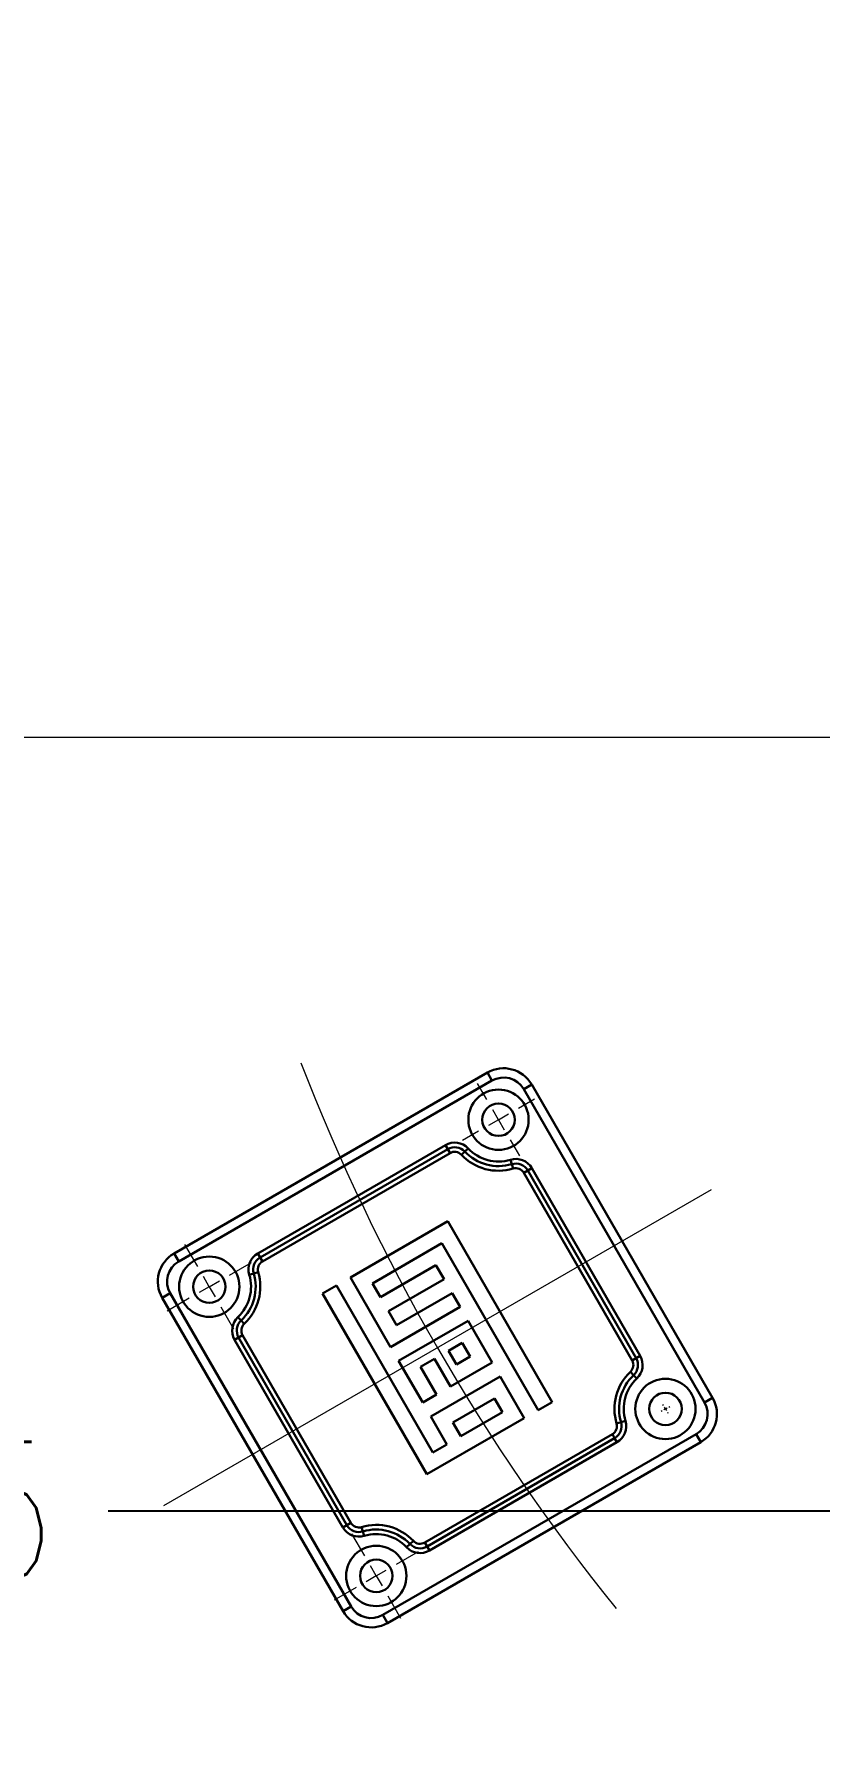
# Model space of a CAD drawing. Extents: x -25778 to -31, y 280 to 17100.
# Drawn here: x -11494 to -11069, y 12059 to 12986 of the extents above; entities that cross this region are included whole.
import ezdxf
from ezdxf.lldxf.tags import DXFTag

# ---------------------------------------------------------------- set-up
doc = ezdxf.new("R2010")
doc.units = 0
doc.header["$LTSCALE"] = 20
doc.header["$MEASUREMENT"] = 0
doc.header["$PDSIZE"] = -5
for name, color, linetype, lineweight in [('CENTRO', 7, 'CENTRO10', 13), ('CENTRO5', 7, 'CENTRO5', 13), ('CONTORNO', 3, 'Continuous', 30), ('COTA', 2, 'Continuous', 15)]:
    doc.layers.add(name, color=color, linetype=linetype, lineweight=lineweight)
doc.layers.add('L01', color=1, linetype='Continuous')
doc.styles.add('ROMANS', font='romans.shx', dxfattribs={"width": 0.8, "height": 75})
tags = doc.linetypes.add('CENTRO10', pattern=[16.8, 10, -3, 0.8, -3]).pattern_tags.tags
tags[10:11] = [DXFTag(74, 4), DXFTag(75, 0), DXFTag(340, '0'), DXFTag(46, 1.0), DXFTag(50, 0.0), DXFTag(44, 0.0), DXFTag(45, 0.0)]
tags[8:9] = [DXFTag(74, 4), DXFTag(75, 0), DXFTag(340, '0'), DXFTag(46, 1.0), DXFTag(50, 0.0), DXFTag(44, 0.0), DXFTag(45, 0.0)]
tags[6:7] = [DXFTag(74, 4), DXFTag(75, 0), DXFTag(340, '0'), DXFTag(46, 1.0), DXFTag(50, 0.0), DXFTag(44, 0.0), DXFTag(45, 0.0)]
tags[4:5] = [DXFTag(74, 4), DXFTag(75, 0), DXFTag(340, '0'), DXFTag(46, 1.0), DXFTag(50, 0.0), DXFTag(44, 0.0), DXFTag(45, 0.0)]
tags = doc.linetypes.add('CENTRO5', pattern=[9.5, 5, -2, 0.5, -2]).pattern_tags.tags
tags[10:11] = [DXFTag(74, 4), DXFTag(75, 0), DXFTag(340, '0'), DXFTag(46, 1.0), DXFTag(50, 0.0), DXFTag(44, 0.0), DXFTag(45, 0.0)]
tags[8:9] = [DXFTag(74, 4), DXFTag(75, 0), DXFTag(340, '0'), DXFTag(46, 1.0), DXFTag(50, 0.0), DXFTag(44, 0.0), DXFTag(45, 0.0)]
tags[6:7] = [DXFTag(74, 4), DXFTag(75, 0), DXFTag(340, '0'), DXFTag(46, 1.0), DXFTag(50, 0.0), DXFTag(44, 0.0), DXFTag(45, 0.0)]
tags[4:5] = [DXFTag(74, 4), DXFTag(75, 0), DXFTag(340, '0'), DXFTag(46, 1.0), DXFTag(50, 0.0), DXFTag(44, 0.0), DXFTag(45, 0.0)]
doc.dimstyles.get("Standard").update_dxf_attribs({"dimscale": 30, "dimtxt": 75, "dimasz": 2.5, "dimexe": 1, "dimexo": 1, "dimgap": 1, "dimtad": 0, "dimrnd": 0.1, "dimdsep": 46, "dimtxsty": 'ROMANS', "dimcen": 0, "dimclrd": 256, "dimclre": 256, "dimclrt": 256, "dimadec": 0, "dimazin": 0, "dimtp": 0.1, "dimtm": 0.1, "dimtfac": 0.5, "dimtdec": 3, "dimtofl": 0, "dimtmove": 0, "dimatfit": 0, "dimfxl": 0, "dimtolj": 1, "dimarcsym": 0})

# ---------------------------------------------------------------- blocks, each defined once
blk = doc.blocks.new('SW_CENTERMARKSYMBOL_2')
at = {"layer": 'CENTRO', "color": 0}
for p, q in [((0, 5), (0, 10.5)), ((-5, 0), (-10.5, 0)), ((0, 0), (-2.5, 0)), ((0, 0), (0, 2.5)), ((0, 0), (0, -2.5)), ((0, 0), (2.5, 0)), ((5, 0), (10.5, 0)), ((0, -5), (0, -10.5))]:
    blk.add_line(p, q, dxfattribs=at)
blk = doc.blocks.new('SW_CENTERMARKSYMBOL_1')
at = {"layer": 'CENTRO', "color": 0}
for p, q in [((0, 5), (0, 10.5)), ((-5, 0), (-10.5, 0)), ((0, 0), (-2.5, 0)), ((0, 0), (0, 2.5)), ((0, 0), (0, -2.5)), ((0, 0), (2.5, 0)), ((5, 0), (10.5, 0)), ((0, -5), (0, -10.5))]:
    blk.add_line(p, q, dxfattribs=at)
blk = doc.blocks.new('SW_CENTERMARKSYMBOL_3')
at = {"layer": 'CENTRO'}
for p, q in [((-0.83, 0), (-1.08, 0)), ((0, 0), (-0.42, 0)), ((0, 0.83), (0, 1.08)), ((0, 0), (0, 0.42)), ((0, 0), (0, -0.42)), ((0, 0), (0.42, 0)), ((0.83, 0), (1.08, 0)), ((0, -0.83), (0, -1.08))]:
    blk.add_line(p, q, dxfattribs=at)
blk = doc.blocks.new('SW_CENTERMARKSYMBOL_0')
at = {"layer": 'CENTRO'}
for p, q in [((0, 5), (0, 9)), ((-5, 0), (-9, 0)), ((0, 0), (-2.5, 0)), ((0, 0), (0, 2.5)), ((0, 0), (0, -2.5)), ((0, 0), (2.5, 0)), ((5, 0), (9, 0)), ((0, -5), (0, -9))]:
    blk.add_line(p, q, dxfattribs=at)
blk = doc.blocks.new('A$C64500EBD')
at = {"layer": 'CONTORNO'}
for p, q in [((7, 92), (85, 92)), ((7, 92), (7, 90)), ((85, 90), (7, 90)), ((85, 92), (85, 90)), ((0, 7), (0, 85)), ((0, 85), (2, 85)), ((2, 85), (2, 7)), ((22.65, 83), (69.35, 83)), ((22.65, 82), (22.65, 83)), ((69.35, 82), (22.65, 82)), ((22.65, 81), (22.65, 82)), ((69.35, 82), (69.35, 83)), ((69.35, 81), (69.35, 82)), ((90, 7), (90, 85)), ((90, 85), (92, 85)), ((92, 85), (92, 7)), ((19.73, 79.69), (18.76, 79.92)), ((20.7, 79.46), (19.73, 79.69)), ((69.35, 81), (22.65, 81)), ((71.3, 79.46), (72.27, 79.69)), ((72.27, 79.69), (73.24, 79.92)), ((12.31, 72.27), (12.08, 73.24)), ((12.54, 71.3), (12.31, 72.27)), ((79.46, 71.3), (79.69, 72.27)), ((79.69, 72.27), (79.92, 73.24)), ((9, 22.65), (9, 69.35)), ((9, 69.35), (10, 69.35)), ((10, 69.35), (10, 22.65)), ((10, 69.35), (11, 69.35)), ((11, 69.35), (11, 22.65)), ((81, 22.65), (81, 69.35)), ((81, 69.35), (82, 69.35)), ((82, 22.65), (82, 69.35)), ((82, 69.35), (83, 69.35)), ((83, 69.35), (83, 22.65)), ((23.5, 37.35), (23.5, 61.58)), ((23.5, 61.58), (68.5, 61.58)), ((68.5, 61.58), (68.5, 58.12)), ((26.96, 58.12), (26.96, 40.81)), ((68.5, 58.12), (26.96, 58.12)), ((30.42, 40.81), (30.42, 54.65)), ((30.42, 54.65), (33.88, 54.65)), ((33.88, 54.65), (33.88, 40.81)), ((37.35, 40.81), (37.35, 54.65)), ((37.35, 54.65), (40.81, 54.65)), ((40.81, 54.65), (40.81, 37.35)), ((44.27, 37.35), (44.27, 54.65)), ((44.27, 54.65), (54.65, 54.65)), ((54.65, 54.65), (54.65, 44.27)), ((58.12, 37.35), (58.12, 54.65)), ((58.12, 54.65), (68.5, 54.65)), ((68.5, 54.65), (68.5, 30.42)), ((47.73, 51.19), (51.19, 51.19)), ((47.73, 47.73), (47.73, 51.19)), ((51.19, 51.19), (51.19, 47.73)), ((61.58, 40.81), (61.58, 51.19)), ((61.58, 51.19), (65.04, 51.19)), ((65.04, 51.19), (65.04, 40.81)), ((51.19, 47.73), (47.73, 47.73)), ((26.96, 40.81), (30.42, 40.81)), ((33.88, 40.81), (37.35, 40.81)), ((54.65, 44.27), (47.73, 44.27)), ((47.73, 44.27), (47.73, 40.81)), ((47.73, 40.81), (54.65, 40.81)), ((54.65, 40.81), (54.65, 37.35)), ((65.04, 40.81), (61.58, 40.81)), ((40.81, 37.35), (23.5, 37.35)), ((54.65, 37.35), (44.27, 37.35)), ((65.04, 37.35), (58.12, 37.35)), ((65.04, 33.88), (65.04, 37.35)), ((23.5, 33.88), (65.04, 33.88)), ((23.5, 30.42), (23.5, 33.88)), ((68.5, 30.42), (23.5, 30.42)), ((9, 22.65), (10, 22.65)), ((10, 22.65), (11, 22.65)), ((81, 22.65), (82, 22.65)), ((82, 22.65), (83, 22.65)), ((12.08, 18.76), (12.31, 19.73)), ((12.31, 19.73), (12.54, 20.7)), ((79.69, 19.73), (79.46, 20.7)), ((79.92, 18.76), (79.69, 19.73)), ((18.76, 12.08), (19.73, 12.31)), ((19.73, 12.31), (20.7, 12.54)), ((72.27, 12.31), (71.3, 12.54)), ((73.24, 12.08), (72.27, 12.31)), ((22.65, 11), (69.35, 11)), ((22.65, 10), (22.65, 11)), ((22.65, 10), (69.35, 10)), ((22.65, 9), (22.65, 10)), ((69.35, 9), (22.65, 9)), ((69.35, 10), (69.35, 11)), ((69.35, 9), (69.35, 10)), ((0, 7), (2, 7)), ((90, 7), (92, 7)), ((7, 2), (85, 2)), ((7, 2), (7, 0)), ((85, 0), (7, 0)), ((85, 2), (85, 0))]:
    blk.add_line(p, q, dxfattribs=at)
for centre, radius in [((10, 82), 6.5), ((10, 82), 3.5), ((82, 82), 6.5), ((82, 82), 3.5), ((10, 10), 6.5), ((82, 10), 6.5), ((10, 10), 3.5), ((82, 10), 3.5)]:
    blk.add_circle(centre, radius, dxfattribs=at)
for centre, radius, start, end in [((7, 85), 7, 90, 180), ((7, 85), 5, 90, 180), ((85, 85), 7, 0, 90), ((85, 85), 5, 0, 90), ((22.65, 79), 4, 90, 166.6576), ((22.65, 79), 3, 90, 166.6576), ((69.35, 79), 4, 13.3424, 90), ((69.35, 79), 3, 13.3424, 90), ((10, 82), 9, 283.3424, 346.6576), ((10, 82), 10, 283.3424, 346.6576), ((10, 82), 11, 283.3424, 346.6576), ((22.65, 79), 2, 90, 166.6576), ((69.35, 79), 2, 13.3424, 90), ((82, 82), 11, 193.3424, 256.6576), ((82, 82), 10, 193.3424, 256.6576), ((82, 82), 9, 193.3424, 256.6576), ((13, 69.35), 4, 103.3424, 180), ((13, 69.35), 3, 103.3424, 180), ((13, 69.35), 2, 103.3424, 180), ((79, 69.35), 2, 0, 76.6576), ((79, 69.35), 3, 0, 76.6576), ((79, 69.35), 4, 0, 76.6576), ((13, 22.65), 4, 180, 256.6576), ((13, 22.65), 3, 180, 256.6576), ((13, 22.65), 2, 180, 256.6576), ((79, 22.65), 2, 283.3424, 0), ((79, 22.65), 3, 283.3424, 0), ((79, 22.65), 4, 283.3424, 0), ((10, 10), 9, 13.3424, 76.6576), ((10, 10), 10, 13.3424, 76.6576), ((10, 10), 11, 13.3424, 76.6576), ((82, 10), 11, 103.3424, 166.6576), ((82, 10), 10, 103.3424, 166.6576), ((82, 10), 9, 103.3424, 166.6576), ((22.65, 13), 4, 193.3424, 270), ((22.65, 13), 3, 193.3424, 270), ((22.65, 13), 2, 193.3424, 270), ((69.35, 13), 2, 270, 346.6576), ((69.35, 13), 3, 270, 346.6576), ((69.35, 13), 4, 270, 346.6576), ((7, 7), 7, 180, 270), ((7, 7), 5, 180, 270), ((85, 7), 5, 270, 0), ((85, 7), 7, 270, 0)]:
    blk.add_arc(centre, radius, start, end, dxfattribs=at)
at = {"layer": 'CENTRO'}
for name, p in [('SW_CENTERMARKSYMBOL_0', (10, 82)), ('SW_CENTERMARKSYMBOL_3', (82, 82)), ('SW_CENTERMARKSYMBOL_1', (10, 10)), ('SW_CENTERMARKSYMBOL_2', (82, 10))]:
    blk.add_blockref(name, p, dxfattribs=at)
blk = doc.blocks.new('A$C19C1003A')
at = {"layer": 'CENTRO5'}
blk.add_line((110.35, 110.35), (13.96, 13.96), dxfattribs=at)
blk.add_arc((375.05, 375.05), 442.5, 216.1661, 233.8339, dxfattribs=at)
at = {"layer": 'COTA', "rotation": 315}
blk.add_blockref('A$C64500EBD', (-2.9, 62.15), dxfattribs=at)
blk = doc.blocks.new('A$C24A84488')
at = {"layer": 'CONTORNO', "xscale": 2.18055555554, "yscale": 2.18055555554, "zscale": 2.18055555554}
blk.add_blockref('A$C19C1003A', (0, 0), dxfattribs=at)
blk = doc.blocks.new('*D92')
at = {"linetype": 'ByBlock'}
for p, q in [((-12740.78, 12977.5), (-12740.78, 15952.14)), ((-8650.09, 13006.25), (-8650.09, 15952.14)), ((-12690.78, 15932.14), (-10864.01, 15932.14)), ((-8700.09, 15932.14), (-10526.87, 15932.14))]:
    blk.add_line(p, q, dxfattribs=at)
for points in [[(-12690.78, 15940.47), (-12690.78, 15923.81), (-12740.78, 15932.14)], [(-8700.09, 15940.47), (-8700.09, 15923.81), (-8650.09, 15932.14)]]:
    blk.add_solid(points, dxfattribs=at)
at = {"layer": 'DEFPOINTS', "color": 0, "linetype": 'ByBlock'}
for p in [(-12740.78, 15932.14), (-8650.09, 12986.25), (-12740.78, 12957.5)]:
    blk.add_point(p, dxfattribs=at)
at = {"linetype": 'ByBlock', "insert": (-10695.44, 15932.14), "char_height": 75, "attachment_point": 5, "style": 'ROMANS'}
blk.add_mtext('\\A1;4090.7', dxfattribs=at)
blk = doc.blocks.new('*D99')
at = {"linetype": 'ByBlock'}
for p, q in [((-10702.58, 12576.25), (-10702.58, 12157.9)), ((-12467.58, 12457.25), (-12467.58, 12157.9)), ((-12392.58, 12187.9), (-11716.51, 12187.9)), ((-10777.58, 12187.9), (-11453.65, 12187.9))]:
    blk.add_line(p, q, dxfattribs=at)
for points in [[(-12392.58, 12200.4), (-12392.58, 12175.4), (-12467.58, 12187.9)], [(-10777.58, 12200.4), (-10777.58, 12175.4), (-10702.58, 12187.9)]]:
    blk.add_solid(points, dxfattribs=at)
at = {"layer": 'DEFPOINTS', "color": 0, "linetype": 'ByBlock'}
for p in [(-10702.58, 12606.25), (-12467.58, 12487.25), (-12467.58, 12187.9)]:
    blk.add_point(p, dxfattribs=at)
at = {"linetype": 'ByBlock', "insert": (-11585.08, 12187.9), "char_height": 75, "attachment_point": 5, "style": 'ROMANS'}
blk.add_mtext('\\A1;1765', dxfattribs=at)

msp = doc.modelspace()

# ---------------------------------------------------------------- linework, layer by layer
at = {"layer": 'CENTRO'}
msp.add_line((-10702.581, 12606.25, 0.11), (-12027.581, 12606.25, 0.11), dxfattribs=at)
at = {"layer": 'CONTORNO'}
msp.add_circle((-10702.581, 12606.25, 0.11), 1115, dxfattribs=at)
msp.add_arc((-10702.581, 12606.25, 0.11), 1120, 279.38772, 260.61228, dxfattribs=at)

# ---------------------------------------------------------------- block references
at = {"layer": 'L01', "xscale": 1.15, "yscale": 1.15, "zscale": 1.15, "rotation": 345.0000000000005}
msp.add_blockref('A$C24A84488', (-11466.514, 12166.031, 0.11), dxfattribs=at)

# ---------------------------------------------------------------- dimensions: what is measured, and where the dimension line sits
at = {"layer": 'COTA'}
dim = msp.add_linear_dim(base=(-12740.781, 15932.141, 0.11), p1=(-8650.092, 12986.25, 0.11), p2=(-12740.781, 12957.5, 0.11), dimstyle='Standard', override={"dimscale": 20}, dxfattribs=at)
dim.commit()
dim.dimension.update_dxf_attribs({"geometry": '*D92', "text_midpoint": (-10695.437, 15932.141, 0.11)})
dim = msp.add_linear_dim(base=(-12467.581, 12187.9, 0.11), p1=(-10702.581, 12606.25, 0.11), p2=(-12467.581, 12487.25, 0.11), dimstyle='Standard', dxfattribs=at)
dim.commit()
dim.dimension.update_dxf_attribs({"geometry": '*D99', "text_midpoint": (-11585.081, 12187.9, 0.11)})

doc.saveas('drawing.dxf')
